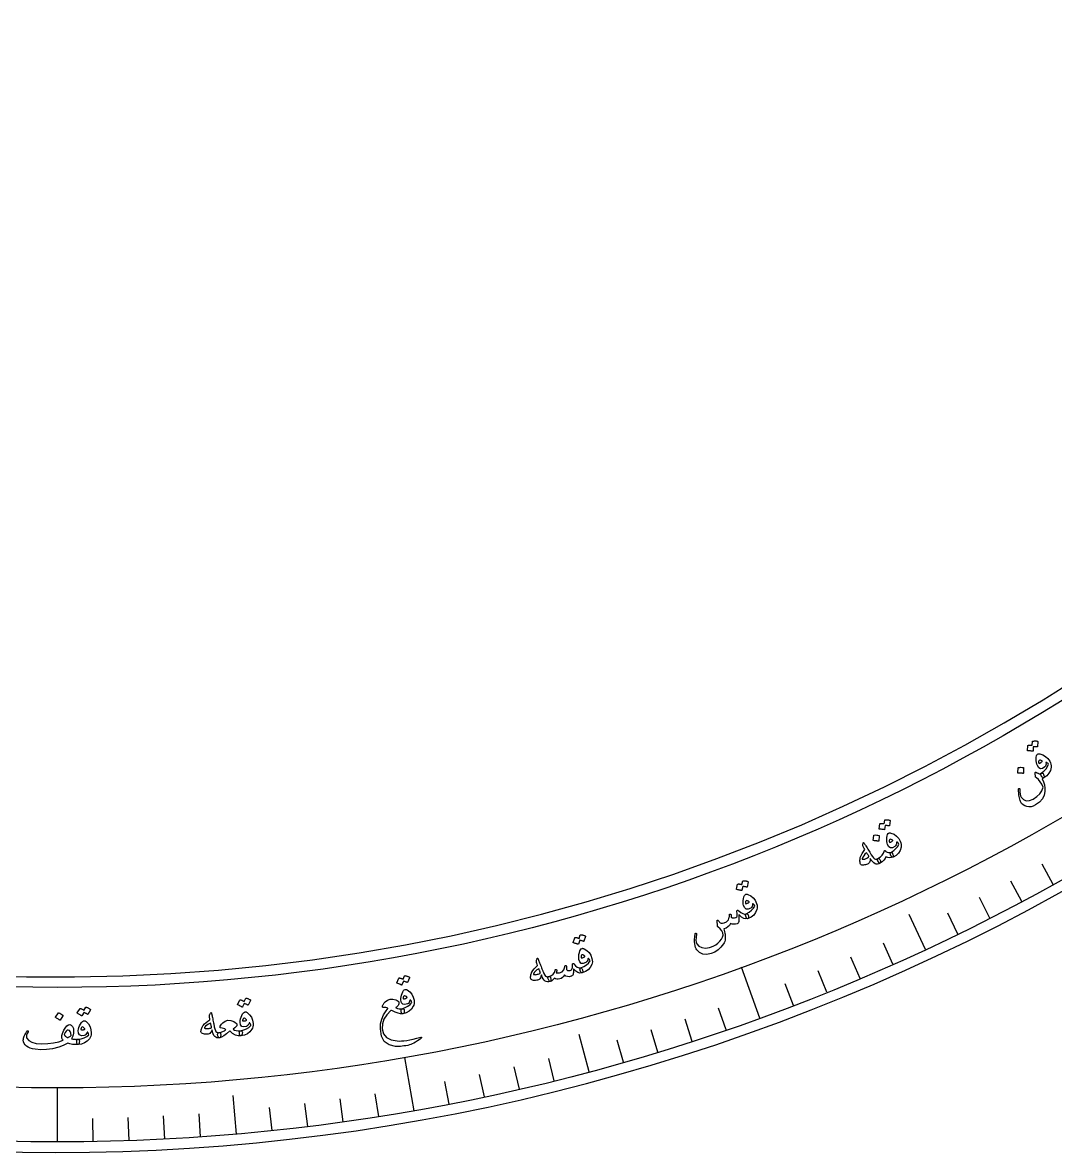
# Model space of a CAD drawing. Header units: millimetres. Extents: x -75 to 75, y -75 to 98.
# Drawn here: x -1.26 to 36.25, y -75 to -33.95 of the extents above; entities that cross this region are included whole.
import ezdxf

# ---------------------------------------------------------------- set-up
doc = ezdxf.new("R2010")
doc.units = ezdxf.units.MM
for name, color, linetype in [('CUT_INNER', 6, 'Continuous'), ('CUT_OUTER', 1, 'Continuous'), ('ENGRAVE', 7, 'Continuous'), ('ENGRAVE_FINE', 8, 'Continuous'), ('TEXT', 5, 'Continuous')]:
    doc.layers.add(name, color=color, linetype=linetype)

msp = doc.modelspace()

# ---------------------------------------------------------------- linework, layer by layer
at = {"layer": 'CUT_INNER'}
msp.add_arc((0.0001, -0.0002), 68.6249, 92.275813, 359.648624, dxfattribs=at)
at = {"layer": 'CUT_OUTER'}
msp.add_arc((0.0001, -0.0001), 74.9999, 179.924179, 0.000091, dxfattribs=at)
at = {"layer": 'ENGRAVE'}
for points in [[(31.5347, -67.6264), (30.942, -66.3553)], [(25.5207, -70.1175), (24.8491, -68.2724)], [(19.3124, -72.075), (18.9494, -70.7203)], [(12.9572, -73.4839), (12.6162, -71.5502)], [(0, -74.6175), (0, -72.654)], [(6.5033, -74.3336), (6.3811, -72.9364)]]:
    msp.add_lwpolyline(points, dxfattribs=at)
for radius in [74.6175, 72.654, 69.0075]:
    msp.add_circle((0, 0), radius, dxfattribs=at)
at = {"layer": 'ENGRAVE_FINE'}
for points in [[(36.1753, -65.2619), (35.7673, -64.5259)], [(35.0308, -65.8833), (34.6357, -65.1403)], [(33.8756, -66.4847), (33.4936, -65.7349)], [(32.7102, -67.0658), (32.3413, -66.3094)], [(30.3497, -68.1665), (30.0074, -67.3977)], [(29.1554, -68.6858), (28.8266, -67.9112)], [(27.9522, -69.1841), (27.637, -68.4039)], [(26.7405, -69.6614), (26.439, -68.8758)], [(24.2931, -70.5522), (24.0191, -69.7566)], [(23.0581, -70.9655), (22.798, -70.1651)], [(21.816, -71.3571), (21.57, -70.5523)], [(20.5674, -71.7269), (20.3354, -70.918)], [(18.0516, -72.401), (17.848, -71.5845)], [(15.5139, -72.9869), (15.3389, -72.1638)], [(16.7853, -72.7051), (16.596, -71.8851)], [(14.2377, -73.2466), (14.0771, -72.4205)], [(10.3847, -73.8913), (10.2676, -73.058)], [(11.6727, -73.6988), (11.5411, -72.8677)], [(7.7997, -74.2087), (7.7117, -73.3718)], [(9.0936, -74.0613), (8.991, -73.2261)], [(1.3023, -74.6061), (1.2876, -73.7648)], [(2.6041, -74.572), (2.5747, -73.7311)], [(3.9052, -74.5152), (3.8611, -73.6749)], [(5.2051, -74.4357), (5.1464, -73.5963)]]:
    msp.add_lwpolyline(points, dxfattribs=at)
at = {"layer": 'TEXT'}
for points in [[(35.4157, -60.0713), (35.4166, -60.0677), (35.4189, -60.0645), (35.4226, -60.0617), (35.4278, -60.0593), (35.4493, -60.0556), (35.4706, -60.0529), (35.4918, -60.0512), (35.5128, -60.0505), (35.5338, -60.0509), (35.555, -60.0523), (35.5765, -60.0548), (35.5981, -60.0585), (35.6031, -60.0606), (35.6067, -60.0638), (35.6088, -60.0681), (35.6095, -60.0737), (35.605, -60.2616), (35.6037, -60.2648), (35.6003, -60.2668), (35.5946, -60.2677), (35.5868, -60.2675), (35.5809, -60.2664), (35.5718, -60.2656), (35.5596, -60.265), (35.5441, -60.2646), (35.5253, -60.2644), (35.5029, -60.2643), (35.477, -60.2642), (35.4476, -60.2643), (35.4422, -60.411), (35.441, -60.4161), (35.4375, -60.4192), (35.4315, -60.4204), (35.4232, -60.4197), (35.4161, -60.419), (35.4049, -60.4182), (35.3898, -60.4174), (35.3708, -60.4164), (35.3475, -60.4154), (35.3198, -60.4146), (35.2877, -60.4139), (35.2512, -60.4134), (35.2468, -60.4123), (35.244, -60.4103), (35.2427, -60.4074), (35.243, -60.4036), (35.2535, -60.2201), (35.2544, -60.2166), (35.2567, -60.2134), (35.2604, -60.2106), (35.2656, -60.2081), (35.2835, -60.2043), (35.3013, -60.2015), (35.3192, -60.1997), (35.3371, -60.199), (35.355, -60.1993), (35.3727, -60.2003), (35.3903, -60.2022), (35.4079, -60.2049)], [(35.6064, -60.5261), (35.6199, -60.5207), (35.6367, -60.5181), (35.6571, -60.5182), (35.6809, -60.5212), (35.7955, -60.555), (35.8944, -60.6107), (35.9777, -60.6884), (36.0453, -60.7883), (36.0717, -60.8455), (36.089, -60.9001), (36.0972, -60.9523), (36.0962, -61.0019), (36.0675, -61.1201), (36.0139, -61.224), (35.9355, -61.3134), (35.8322, -61.3882), (35.8196, -61.3921), (35.8056, -61.3898), (35.7902, -61.3813), (35.7733, -61.3667), (35.7651, -61.358), (35.7575, -61.3486), (35.7506, -61.3385), (35.7444, -61.3277), (35.7388, -61.3167), (35.7339, -61.3059), (35.7295, -61.2954), (35.7257, -61.2852), (35.7212, -61.2663), (35.7216, -61.2499), (35.7269, -61.2363), (35.737, -61.2252), (35.8351, -61.1487), (35.9118, -61.0681), (35.9672, -60.9834), (36.0011, -60.8949), (35.9831, -60.8713), (35.9674, -60.8533), (35.9541, -60.8409), (35.9433, -60.834), (35.9322, -60.8292), (35.9233, -60.827), (35.9165, -60.8275), (35.912, -60.8306), (35.9094, -60.8336), (35.9077, -60.8368), (35.907, -60.8399), (35.9072, -60.8431), (35.9109, -60.8891), (35.9057, -60.9293), (35.8916, -60.9638), (35.8686, -60.9925), (35.7864, -61.0497), (35.7135, -61.061), (35.6499, -61.0263), (35.5957, -60.9458), (35.5749, -60.8935), (35.5603, -60.8353), (35.5517, -60.771), (35.5493, -60.7007), (35.5528, -60.637), (35.5635, -60.5867), (35.5813, -60.5497), (35.6064, -60.5261)], [(35.6618, -60.7564), (35.6469, -60.772), (35.6407, -60.7937), (35.6432, -60.8215), (35.6545, -60.8555), (35.6574, -60.8602), (35.6597, -60.8634), (35.6615, -60.8651), (35.6627, -60.8653), (35.6834, -60.859), (35.7032, -60.8506), (35.722, -60.84), (35.7399, -60.8273), (35.7544, -60.814), (35.7651, -60.8009), (35.7718, -60.788), (35.7748, -60.7751), (35.7374, -60.758), (35.7061, -60.7492), (35.6809, -60.7486), (35.6618, -60.7564)], [(34.8998, -61.0282), (34.9008, -61.0246), (34.9032, -61.0214), (34.907, -61.0186), (34.9122, -61.0162), (34.9556, -61.0104), (34.9988, -61.0089), (35.0418, -61.0118), (35.0846, -61.0189), (35.0895, -61.0209), (35.0929, -61.0239), (35.0946, -61.0277), (35.0948, -61.0324), (35.0889, -61.2196), (35.0876, -61.2247), (35.084, -61.2279), (35.078, -61.229), (35.0697, -61.2282), (35.0625, -61.2275), (35.0513, -61.2267), (35.0361, -61.2257), (35.0169, -61.2246), (34.9936, -61.2234), (34.9657, -61.2224), (34.9334, -61.2215), (34.8967, -61.2207), (34.8915, -61.2201), (34.8882, -61.2184), (34.8866, -61.2156), (34.8869, -61.2119)], [(35.516, -61.2131), (35.5161, -61.1997), (35.5203, -61.1912), (35.5285, -61.1876), (35.5408, -61.1889), (35.5487, -61.1913), (35.5581, -61.1947), (35.5689, -61.199), (35.5813, -61.2042), (35.5949, -61.2104), (35.6096, -61.2175), (35.6255, -61.2254), (35.6424, -61.2342), (35.6641, -61.2418), (35.687, -61.2428), (35.7113, -61.2373), (35.737, -61.2252), (35.7554, -61.2176), (35.7725, -61.2172), (35.7883, -61.2239), (35.8028, -61.2377), (35.8146, -61.255), (35.8243, -61.2756), (35.8321, -61.2995), (35.8377, -61.3267), (35.8408, -61.3504), (35.8409, -61.3686), (35.838, -61.3812), (35.8322, -61.3882), (35.7757, -61.4212), (35.8241, -61.5323), (35.8565, -61.6472), (35.873, -61.7659), (35.8734, -61.8884), (35.8453, -62.0264), (35.7788, -62.1538), (35.6739, -62.2703), (35.5306, -62.3757), (35.4492, -62.4171), (35.3687, -62.4411), (35.2891, -62.4476), (35.2103, -62.4366), (35.1383, -62.41), (35.0767, -62.3705), (35.0257, -62.3181), (34.9851, -62.2529), (34.9686, -62.2145), (34.9543, -62.1707), (34.9424, -62.1215), (34.9327, -62.067), (34.9251, -62.0073), (34.9192, -61.9425), (34.9152, -61.8726), (34.9129, -61.7977), (34.9131, -61.7912), (34.9146, -61.7858), (34.9174, -61.7816), (34.9213, -61.7784), (34.9275, -61.7755), (34.9334, -61.774), (34.9388, -61.774), (34.9438, -61.7754), (34.9492, -61.7788), (34.9529, -61.784), (34.955, -61.7912), (34.9554, -61.8001), (34.9616, -61.9022), (34.9721, -61.984), (34.9868, -62.0457), (35.0059, -62.0871), (35.0893, -62.1805), (35.1896, -62.2249), (35.3067, -62.2202), (35.4406, -62.1662), (35.5787, -62.0745), (35.6858, -61.9719), (35.7618, -61.8589), (35.8068, -61.7355), (35.7553, -61.6248), (35.6971, -61.5305), (35.6322, -61.4525), (35.5607, -61.3908), (35.5494, -61.382), (35.5411, -61.3749), (35.5359, -61.3693), (35.5337, -61.3652)], [(30.0528, -62.9258), (30.054, -62.9223), (30.0566, -62.9194), (30.0606, -62.9169), (30.066, -62.9149), (30.0877, -62.9131), (30.1091, -62.9123), (30.1304, -62.9124), (30.1514, -62.9136), (30.1723, -62.9157), (30.1933, -62.919), (30.2144, -62.9234), (30.2357, -62.9289), (30.2405, -62.9314), (30.2437, -62.935), (30.2455, -62.9395), (30.2457, -62.9451), (30.2249, -63.1319), (30.2233, -63.1349), (30.2197, -63.1367), (30.214, -63.1371), (30.2062, -63.1361), (30.2004, -63.1346), (30.1915, -63.133), (30.1793, -63.1313), (30.164, -63.1296), (30.1452, -63.1277), (30.123, -63.1256), (30.0972, -63.1234), (30.0678, -63.1209), (30.0497, -63.2665), (30.0481, -63.2715), (30.0442, -63.2743), (30.0382, -63.275), (30.03, -63.2735), (30.023, -63.2722), (30.0119, -63.2705), (29.997, -63.2683), (29.978, -63.2657), (29.9549, -63.2627), (29.9274, -63.2595), (29.8955, -63.256), (29.8592, -63.2523), (29.8549, -63.2508), (29.8522, -63.2486), (29.8513, -63.2456), (29.8519, -63.2418), (29.8783, -63.06), (29.8795, -63.0565), (29.8821, -63.0535), (29.8861, -63.051), (29.8914, -63.0491), (29.9095, -63.0468), (29.9276, -63.0456), (29.9455, -63.0454), (29.9634, -63.0462), (29.9812, -63.048), (29.9988, -63.0506), (30.0162, -63.054), (30.0334, -63.0583)], [(29.6608, -63.4799), (29.662, -63.4764), (29.6647, -63.4734), (29.6687, -63.471), (29.6741, -63.469), (29.7177, -63.4669), (29.7607, -63.469), (29.8033, -63.4754), (29.8452, -63.4861), (29.8499, -63.4885), (29.853, -63.4917), (29.8545, -63.4957), (29.8542, -63.5004), (29.8333, -63.6863), (29.8316, -63.6913), (29.8277, -63.6942), (29.8217, -63.6948), (29.8135, -63.6933), (29.8064, -63.692), (29.7953, -63.6902), (29.7803, -63.688), (29.7614, -63.6852), (29.7382, -63.6822), (29.7106, -63.6788), (29.6786, -63.6753), (29.6422, -63.6714), (29.6371, -63.6703), (29.6339, -63.6683), (29.6325, -63.6655), (29.6331, -63.6618)], [(30.2033, -63.3955), (30.2171, -63.3913), (30.2342, -63.3901), (30.2544, -63.3921), (30.2779, -63.3971), (30.3891, -63.4407), (30.4828, -63.5048), (30.559, -63.5895), (30.6177, -63.6949), (30.639, -63.7541), (30.6515, -63.8101), (30.6551, -63.8628), (30.6498, -63.9121), (30.6109, -64.0274), (30.5485, -64.1262), (30.4625, -64.2084), (30.3531, -64.274), (30.3403, -64.2767), (30.3265, -64.2732), (30.3119, -64.2635), (30.2963, -64.2475), (30.2889, -64.2381), (30.2822, -64.228), (30.2762, -64.2174), (30.271, -64.2061), (30.2664, -64.1946), (30.2623, -64.1835), (30.2589, -64.1726), (30.256, -64.1621), (30.2532, -64.1428), (30.255, -64.1266), (30.2614, -64.1134), (30.2725, -64.1033), (30.3769, -64.0356), (30.4603, -63.962), (30.5228, -63.8825), (30.5644, -63.7972), (30.5484, -63.7722), (30.5344, -63.7529), (30.5223, -63.7393), (30.512, -63.7316), (30.5014, -63.7258), (30.4927, -63.7228), (30.486, -63.7227), (30.4812, -63.7254), (30.4783, -63.7282), (30.4764, -63.7312), (30.4754, -63.7343), (30.4753, -63.7375), (30.475, -63.7836), (30.4663, -63.8232), (30.4492, -63.8563), (30.4239, -63.8829), (30.337, -63.9328), (30.2633, -63.9377), (30.203, -63.8976), (30.1561, -63.8126), (30.1399, -63.7588), (30.1304, -63.6995), (30.1275, -63.6347), (30.1312, -63.5645), (30.1402, -63.5013), (30.1552, -63.4521), (30.1762, -63.4169), (30.2033, -63.3955)], [(30.2384, -63.6297), (30.2222, -63.6439), (30.2141, -63.665), (30.2142, -63.693), (30.2225, -63.7278), (30.225, -63.7327), (30.227, -63.7361), (30.2286, -63.738), (30.2298, -63.7383), (30.251, -63.7339), (30.2714, -63.7272), (30.2911, -63.7183), (30.31, -63.7072), (30.3256, -63.6952), (30.3374, -63.6831), (30.3453, -63.6708), (30.3493, -63.6582), (30.3135, -63.6379), (30.2832, -63.6264), (30.2581, -63.6237), (30.2384, -63.6297)], [(29.2673, -63.7638), (29.2729, -63.7468), (29.281, -63.7414), (29.2915, -63.7475), (29.3045, -63.7652), (29.3113, -63.7764), (29.3208, -63.7918), (29.3331, -63.8114), (29.3482, -63.8352), (29.3661, -63.8634), (29.3867, -63.8965), (29.4102, -63.9344), (29.4364, -63.977), (29.4622, -64.0189), (29.4853, -64.0564), (29.5056, -64.0895), (29.5233, -64.1183), (29.5381, -64.1425), (29.5501, -64.1622), (29.5593, -64.1772), (29.5656, -64.1877), (29.6074, -64.2526), (29.6463, -64.3), (29.6824, -64.33), (29.7157, -64.3425), (29.7358, -64.3441), (29.7578, -64.3409), (29.7818, -64.3332), (29.8076, -64.3208), (29.8241, -64.3162), (29.8394, -64.3182), (29.8535, -64.3268), (29.8662, -64.3422), (29.8777, -64.3624), (29.8868, -64.384), (29.8937, -64.407), (29.8983, -64.4313), (29.8999, -64.4531), (29.8985, -64.4705), (29.8942, -64.4835), (29.887, -64.4921), (29.8366, -64.5148), (29.7893, -64.5257), (29.7449, -64.5248), (29.7035, -64.5121), (29.6611, -64.485), (29.6175, -64.4437), (29.5727, -64.3883), (29.5266, -64.3187), (29.5206, -64.3767), (29.5095, -64.4252), (29.4935, -64.4641), (29.4725, -64.4935), (29.4521, -64.5099), (29.426, -64.5245), (29.3941, -64.5374), (29.3566, -64.5486), (29.3156, -64.5572), (29.2799, -64.5616), (29.2495, -64.5618), (29.2245, -64.5579), (29.2019, -64.5493), (29.1842, -64.5376), (29.1714, -64.5228), (29.1636, -64.5048), (29.158, -64.4806), (29.1544, -64.4526), (29.1528, -64.4208), (29.1533, -64.3852), (29.1552, -64.3488), (29.1579, -64.3192), (29.1614, -64.2965), (29.1657, -64.2806), (29.1971, -64.2093), (29.2345, -64.1387), (29.2778, -64.0687), (29.3271, -63.9994), (29.3079, -63.964), (29.2916, -63.9332), (29.2784, -63.9071), (29.2682, -63.8857), (29.2609, -63.8671), (29.2567, -63.8495), (29.2555, -63.8327), (29.2572, -63.8169)], [(30.2725, -64.1033), (30.2899, -64.101), (30.3034, -64.1009), (30.3129, -64.1029), (30.3185, -64.1071), (30.324, -64.1149), (30.3294, -64.1251), (30.3347, -64.1377), (30.34, -64.1526), (30.3543, -64.2016), (30.3613, -64.2382), (30.3609, -64.2624), (30.3531, -64.274), (30.2982, -64.2911), (30.2365, -64.2936), (30.168, -64.2816), (30.0927, -64.2551), (30.0653, -64.3245), (30.0219, -64.3871), (29.9624, -64.443), (29.887, -64.4921), (29.8774, -64.4943), (29.8679, -64.4923), (29.8584, -64.4858), (29.8489, -64.475), (29.7966, -64.4022), (29.7908, -64.394), (29.787, -64.3841), (29.7853, -64.3723), (29.7857, -64.3587), (29.7881, -64.3472), (29.7925, -64.337), (29.799, -64.3282), (29.8076, -64.3208), (29.8973, -64.2618), (29.9644, -64.1993), (30.009, -64.1333), (30.031, -64.0639), (30.0331, -64.0548), (30.0371, -64.0472), (30.0429, -64.041), (30.0505, -64.0362), (30.0585, -64.0338), (30.0653, -64.0345), (30.071, -64.0383), (30.0756, -64.0453), (30.0792, -64.0523), (30.0828, -64.0582), (30.0865, -64.0628), (30.0901, -64.0663), (30.1401, -64.0896), (30.1872, -64.1035), (30.2313, -64.1081), (30.2725, -64.1033)], [(29.3938, -64.1097), (29.3356, -64.165), (29.2904, -64.2209), (29.2581, -64.2776), (29.2387, -64.3349), (29.2387, -64.3416), (29.2411, -64.3465), (29.2459, -64.3498), (29.2531, -64.3514), (29.2769, -64.3509), (29.3015, -64.3476), (29.3268, -64.3414), (29.3528, -64.3325), (29.3796, -64.3208), (29.4072, -64.3063), (29.4354, -64.2889), (29.4644, -64.2688), (29.4686, -64.265), (29.4725, -64.2599), (29.476, -64.2535), (29.4793, -64.2458), (29.471, -64.2307), (29.462, -64.2151), (29.4523, -64.1989), (29.442, -64.1822), (29.431, -64.1649), (29.4192, -64.147), (29.4068, -64.1286), (29.3938, -64.1097)], [(24.8954, -65.1387), (24.8969, -65.1353), (24.8997, -65.1326), (24.9038, -65.1304), (24.9093, -65.1289), (24.9311, -65.1288), (24.9526, -65.1297), (24.9737, -65.1316), (24.9946, -65.1344), (25.0152, -65.1383), (25.0359, -65.1432), (25.0567, -65.1493), (25.0774, -65.1565), (25.082, -65.1594), (25.0849, -65.1632), (25.0863, -65.1678), (25.0861, -65.1734), (25.0503, -65.3579), (25.0485, -65.3608), (25.0448, -65.3623), (25.039, -65.3622), (25.0313, -65.3607), (25.0257, -65.3587), (25.0169, -65.3564), (25.0049, -65.3537), (24.9898, -65.3508), (24.9712, -65.3474), (24.9492, -65.3435), (24.9237, -65.3392), (24.8946, -65.3343), (24.8649, -65.478), (24.8628, -65.4829), (24.8588, -65.4854), (24.8527, -65.4856), (24.8447, -65.4835), (24.8377, -65.4816), (24.8269, -65.479), (24.8121, -65.4756), (24.7935, -65.4715), (24.7707, -65.4666), (24.7435, -65.4612), (24.712, -65.4552), (24.6761, -65.4486), (24.6719, -65.4468), (24.6695, -65.4443), (24.6687, -65.4412), (24.6697, -65.4375), (24.7106, -65.2584), (24.7121, -65.255), (24.7149, -65.2523), (24.7191, -65.2501), (24.7246, -65.2486), (24.7428, -65.2478), (24.7609, -65.248), (24.7788, -65.2493), (24.7966, -65.2516), (24.8142, -65.2548), (24.8315, -65.2588), (24.8485, -65.2636), (24.8654, -65.2692)], [(25.0076, -65.619), (25.0217, -65.6159), (25.0388, -65.6161), (25.0588, -65.6197), (25.0818, -65.6266), (25.1892, -65.679), (25.2774, -65.7504), (25.3466, -65.841), (25.3965, -65.9507), (25.4131, -66.0115), (25.421, -66.0683), (25.4203, -66.1211), (25.4111, -66.1698), (25.363, -66.2816), (25.2929, -66.3751), (25.2006, -66.4501), (25.0863, -66.5067), (25.0733, -66.5084), (25.0598, -66.5038), (25.046, -66.4929), (25.0318, -66.4757), (25.0251, -66.4657), (25.0193, -66.4551), (25.0142, -66.444), (25.0099, -66.4324), (25.0062, -66.4206), (25.0031, -66.4091), (25.0005, -66.3981), (24.9985, -66.3873), (24.9972, -66.3679), (25.0003, -66.3519), (25.0078, -66.3393), (25.0197, -66.33), (25.1291, -66.271), (25.2182, -66.2043), (25.2869, -66.1301), (25.3352, -66.0484), (25.3213, -66.0222), (25.3089, -66.0018), (25.2979, -65.9873), (25.2883, -65.9788), (25.2782, -65.9722), (25.2697, -65.9685), (25.263, -65.9678), (25.258, -65.9702), (25.255, -65.9728), (25.2528, -65.9755), (25.2516, -65.9785), (25.2512, -65.9818), (25.2472, -66.0277), (25.2353, -66.0664), (25.2157, -66.0981), (25.1882, -66.1226), (25.0976, -66.1653), (25.0238, -66.1642), (24.967, -66.1194), (24.927, -66.031), (24.9152, -65.976), (24.9105, -65.9161), (24.9128, -65.8513), (24.9221, -65.7816), (24.9362, -65.7194), (24.9551, -65.6715), (24.9789, -65.6381), (25.0076, -65.619)], [(25.0238, -65.8552), (25.0064, -65.8681), (24.9967, -65.8885), (24.9946, -65.9164), (25, -65.9518), (25.0021, -65.9569), (25.0038, -65.9604), (25.0053, -65.9624), (25.0064, -65.9628), (25.0279, -65.9601), (25.0488, -65.9551), (25.0692, -65.9478), (25.0889, -65.9382), (25.1054, -65.9276), (25.1181, -65.9164), (25.127, -65.9048), (25.132, -65.8926), (25.098, -65.8695), (25.0686, -65.8556), (25.0439, -65.8508), (25.0238, -65.8552)], [(24.6797, -66.2491), (24.6798, -66.2378), (24.6823, -66.2275), (24.6871, -66.2183), (24.6943, -66.2101), (24.7053, -66.2039), (24.7183, -66.204), (24.7334, -66.2102), (24.7505, -66.2227), (24.8293, -66.2852), (24.9005, -66.3239), (24.964, -66.3388), (25.0197, -66.33), (25.0468, -66.3268), (25.07, -66.3413), (25.0892, -66.3736), (25.1045, -66.4236), (25.1091, -66.4552), (25.1076, -66.4796), (25.1, -66.4967), (25.0863, -66.5067), (25.0114, -66.5191), (24.9327, -66.5011), (24.8504, -66.4528), (24.7645, -66.3742), (24.7572, -66.367), (24.7519, -66.3661), (24.7487, -66.3713), (24.7475, -66.3828), (24.7515, -66.4639), (24.7533, -66.5295), (24.753, -66.5797), (24.7506, -66.6144), (24.7451, -66.6409), (24.7341, -66.6625), (24.7176, -66.6791), (24.6956, -66.6907), (24.6374, -66.7068), (24.577, -66.7105), (24.5142, -66.7019), (24.4493, -66.6809), (24.4105, -66.7513), (24.3564, -66.8076), (24.287, -66.8498), (24.2024, -66.878), (24.2184, -66.9308), (24.2318, -66.9811), (24.2427, -67.0291), (24.251, -67.0746), (24.2568, -67.1178), (24.2601, -67.1588), (24.2609, -67.1977), (24.2592, -67.2344), (24.2531, -67.2847), (24.2406, -67.3331), (24.2218, -67.3796), (24.1966, -67.4241), (24.1035, -67.5438), (23.9976, -67.6421), (23.8788, -67.7192), (23.7474, -67.7748), (23.5858, -67.8075), (23.4448, -67.7963), (23.3243, -67.7415), (23.2245, -67.6432), (23.2014, -67.6044), (23.182, -67.5552), (23.1663, -67.4956), (23.1543, -67.4255), (23.1477, -67.3462), (23.1482, -67.2585), (23.1559, -67.1625), (23.1706, -67.0583), (23.1726, -67.0508), (23.1755, -67.045), (23.1792, -67.0408), (23.1837, -67.0382), (23.1904, -67.0366), (23.1965, -67.0366), (23.2021, -67.0381), (23.207, -67.0412), (23.211, -67.0455), (23.2136, -67.0506), (23.2148, -67.0564), (23.2146, -67.063), (23.1987, -67.1877), (23.195, -67.289), (23.2035, -67.3669), (23.2244, -67.4214), (23.3037, -67.5091), (23.4083, -67.5609), (23.5381, -67.5766), (23.6932, -67.556), (23.7657, -67.5336), (23.8392, -67.499), (23.9138, -67.4523), (23.9894, -67.3935), (24.0615, -67.3249), (24.1185, -67.2538), (24.1605, -67.1802), (24.1874, -67.1042), (24.1711, -67.0218), (24.1337, -66.9441), (24.0753, -66.8712), (23.996, -66.803), (23.9877, -66.795), (23.9817, -66.7864), (23.978, -66.7773), (23.9766, -66.7676), (23.9632, -66.5875), (23.9643, -66.5703), (23.9692, -66.5608), (23.978, -66.5587), (23.9906, -66.5642), (24.0118, -66.5836), (24.0334, -66.6056), (24.0554, -66.6303), (24.0779, -66.6576), (24.1081, -66.6769), (24.1553, -66.677), (24.2197, -66.6577), (24.3011, -66.619), (24.3419, -66.5894), (24.3734, -66.5518), (24.3954, -66.5062), (24.408, -66.4525), (24.4096, -66.445), (24.4108, -66.4372), (24.4116, -66.4292), (24.4121, -66.4209), (24.4123, -66.4123), (24.4125, -66.4037), (24.4126, -66.3949), (24.4127, -66.386), (24.4133, -66.369), (24.4156, -66.3559), (24.4196, -66.3466), (24.4252, -66.3411), (24.4311, -66.3388), (24.4376, -66.3383), (24.4447, -66.3394), (24.4525, -66.3423), (24.4594, -66.3458), (24.4645, -66.3507), (24.468, -66.3571), (24.4698, -66.365), (24.4711, -66.4293), (24.4751, -66.4476), (24.4829, -66.4613), (24.4947, -66.4705), (24.5104, -66.4752), (24.5558, -66.4784), (24.5988, -66.4733), (24.6396, -66.4597), (24.6782, -66.4377), (24.6871, -66.4201), (24.6903, -66.3828), (24.6879, -66.3258), (24.6797, -66.2491)], [(18.9921, -67.0979), (18.9938, -67.0947), (18.9969, -67.0922), (19.0012, -67.0904), (19.0068, -67.0894), (19.0286, -67.0913), (19.0499, -67.0941), (19.0707, -67.0978), (19.0912, -67.1025), (19.1115, -67.1082), (19.1317, -67.115), (19.1518, -67.1229), (19.1718, -67.1319), (19.1761, -67.1352), (19.1787, -67.1392), (19.1796, -67.144), (19.1789, -67.1495), (19.1268, -67.3301), (19.1248, -67.3328), (19.1209, -67.3339), (19.1152, -67.3334), (19.1077, -67.3311), (19.1023, -67.3287), (19.0937, -67.3256), (19.082, -67.3219), (19.0672, -67.3176), (19.049, -67.3125), (19.0274, -67.3067), (19.0024, -67.3001), (18.9739, -67.2927), (18.9314, -67.4332), (18.929, -67.4378), (18.9247, -67.44), (18.9187, -67.4396), (18.9109, -67.4368), (18.9041, -67.4343), (18.8935, -67.4308), (18.8791, -67.4261), (18.8609, -67.4203), (18.8387, -67.4134), (18.8121, -67.4056), (18.7812, -67.3968), (18.746, -67.387), (18.7421, -67.3849), (18.7398, -67.3822), (18.7394, -67.3791), (18.7406, -67.3754), (18.7973, -67.2007), (18.7991, -67.1974), (18.8022, -67.195), (18.8065, -67.1932), (18.8122, -67.1922), (18.8304, -67.193), (18.8484, -67.1948), (18.8661, -67.1977), (18.8836, -67.2015), (18.9008, -67.2063), (18.9177, -67.2118), (18.9343, -67.2181), (18.9505, -67.2252)], [(19.061, -67.5863), (19.0754, -67.5845), (19.0924, -67.5862), (19.112, -67.5915), (19.1343, -67.6005), (19.2365, -67.6622), (19.3181, -67.7413), (19.3789, -67.8376), (19.4189, -67.9513), (19.4299, -68.0134), (19.4328, -68.0706), (19.4274, -68.1232), (19.4138, -68.1709), (19.356, -68.278), (19.2778, -68.3648), (19.1792, -68.4313), (19.0603, -68.4775), (19.0472, -68.478), (19.0342, -68.4722), (19.0214, -68.4601), (19.0088, -68.4417), (19.0031, -68.4312), (18.9982, -68.4202), (18.9941, -68.4087), (18.9908, -68.3966), (18.9882, -68.3846), (18.9861, -68.3729), (18.9846, -68.3616), (18.9835, -68.3508), (18.984, -68.3313), (18.9885, -68.3156), (18.9971, -68.3037), (19.0097, -68.2956), (19.124, -68.2465), (19.2187, -68.188), (19.2937, -68.1203), (19.3491, -68.0432), (19.3376, -68.0158), (19.327, -67.9944), (19.3173, -67.9791), (19.3085, -67.9697), (19.299, -67.9622), (19.291, -67.9578), (19.2844, -67.9565), (19.2792, -67.9584), (19.2759, -67.9607), (19.2735, -67.9633), (19.272, -67.9662), (19.2714, -67.9693), (19.2633, -68.0147), (19.248, -68.0523), (19.2256, -68.082), (19.1961, -68.104), (19.102, -68.1384), (19.0286, -68.1308), (18.976, -68.0811), (18.944, -67.9894), (18.9372, -67.9337), (18.9378, -67.8736), (18.9459, -67.8093), (18.9614, -67.7407), (18.9809, -67.6799), (19.004, -67.634), (19.0307, -67.6028), (19.061, -67.5863)], [(17.4237, -67.9619), (17.4323, -67.9461), (17.4412, -67.9422), (17.4505, -67.9501), (17.4601, -67.9698), (17.4647, -67.9821), (17.4713, -67.9989), (17.4799, -68.0204), (17.4906, -68.0465), (17.5031, -68.0775), (17.5175, -68.1137), (17.5338, -68.1551), (17.552, -68.2018), (17.57, -68.2476), (17.586, -68.2886), (17.6001, -68.3248), (17.6124, -68.3563), (17.6226, -68.3828), (17.6309, -68.4043), (17.6373, -68.4207), (17.6416, -68.4321), (17.6711, -68.5034), (17.701, -68.5571), (17.7312, -68.593), (17.7617, -68.6113), (17.7812, -68.6164), (17.8034, -68.6172), (17.8283, -68.6139), (17.856, -68.6063), (17.8731, -68.6047), (17.8878, -68.6094), (17.9, -68.6204), (17.9099, -68.6378), (17.9175, -68.6597), (17.9227, -68.6826), (17.9253, -68.7065), (17.9255, -68.7312), (17.9232, -68.753), (17.9187, -68.7698), (17.9122, -68.7818), (17.9035, -68.789), (17.8499, -68.8024), (17.8014, -68.8046), (17.7579, -68.7958), (17.7194, -68.776), (17.6826, -68.7417), (17.647, -68.6933), (17.6128, -68.6308), (17.5798, -68.5541), (17.5636, -68.6101), (17.5441, -68.6558), (17.5214, -68.6913), (17.4955, -68.7164), (17.4725, -68.7289), (17.4441, -68.7387), (17.4105, -68.7457), (17.3716, -68.75), (17.3297, -68.7511), (17.2938, -68.7491), (17.2639, -68.7439), (17.24, -68.7355), (17.2192, -68.723), (17.2039, -68.7084), (17.194, -68.6915), (17.1895, -68.6725), (17.1883, -68.6477), (17.1898, -68.6195), (17.1939, -68.5879), (17.2007, -68.5529), (17.209, -68.5174), (17.217, -68.4888), (17.2245, -68.4671), (17.2315, -68.4522), (17.2752, -68.3876), (17.3246, -68.3248), (17.3797, -68.2637), (17.4406, -68.2044), (17.4279, -68.1661), (17.4174, -68.1329), (17.4091, -68.1049), (17.4028, -68.082), (17.399, -68.0624), (17.398, -68.0442), (17.3998, -68.0275), (17.4043, -68.0123)], [(18.0778, -68.3919), (18.0813, -68.3792), (18.0858, -68.3687), (18.0914, -68.3603), (18.0982, -68.354), (18.1056, -68.3503), (18.1133, -68.3495), (18.1212, -68.3516), (18.1293, -68.3566), (18.1361, -68.3645), (18.1401, -68.3749), (18.1413, -68.388), (18.1396, -68.4038), (18.1375, -68.4121), (18.1356, -68.4206), (18.1339, -68.4293), (18.1324, -68.4383), (18.1308, -68.4474), (18.1289, -68.4566), (18.1265, -68.4659), (18.1238, -68.4753), (18.2451, -68.4741), (18.3369, -68.4364), (18.399, -68.3623), (18.4314, -68.2519), (18.4346, -68.2392), (18.4387, -68.2287), (18.4437, -68.2205), (18.4495, -68.2144), (18.4569, -68.2105), (18.4644, -68.2093), (18.4721, -68.2107), (18.48, -68.2148), (18.4868, -68.2214), (18.4913, -68.2303), (18.4933, -68.2414), (18.493, -68.2548), (18.4908, -68.2876), (18.4907, -68.3146), (18.493, -68.3359), (18.4974, -68.3514), (18.5104, -68.3716), (18.5301, -68.3855), (18.5564, -68.3928), (18.5895, -68.3938), (18.6238, -68.3888), (18.6519, -68.3789), (18.6738, -68.3643), (18.6895, -68.3448), (18.7001, -68.317), (18.707, -68.2775), (18.7101, -68.2262), (18.7094, -68.1632), (18.7097, -68.1555), (18.7131, -68.1491), (18.7196, -68.144), (18.7292, -68.1403), (18.7396, -68.1385), (18.7485, -68.1393), (18.756, -68.1427), (18.762, -68.1487), (18.8243, -68.2209), (18.8867, -68.2693), (18.9492, -68.294), (19.0117, -68.295), (19.0252, -68.2967), (19.038, -68.3051), (19.0503, -68.3202), (19.0619, -68.342), (19.0726, -68.3661), (19.0799, -68.3887), (19.0837, -68.4098), (19.0841, -68.4295), (19.0822, -68.4481), (19.078, -68.4622), (19.0713, -68.4718), (19.0623, -68.4769), (18.9811, -68.486), (18.9042, -68.4669), (18.8316, -68.4196), (18.7634, -68.3441), (18.76, -68.3401), (18.7572, -68.3393), (18.7549, -68.3415), (18.7533, -68.3469), (18.7503, -68.4095), (18.7454, -68.4616), (18.7387, -68.503), (18.7302, -68.5337), (18.7182, -68.5572), (18.7031, -68.5764), (18.6849, -68.5913), (18.6636, -68.6019), (18.5945, -68.6159), (18.5304, -68.6124), (18.4711, -68.5916), (18.4168, -68.5534), (18.3858, -68.6055), (18.347, -68.6471), (18.3005, -68.6782), (18.2462, -68.6989), (18.1913, -68.7081), (18.1406, -68.7057), (18.0942, -68.6915), (18.0521, -68.6656), (18.0208, -68.7108), (17.9856, -68.7464), (17.9465, -68.7725), (17.9035, -68.789), (17.8838, -68.785), (17.8636, -68.7631), (17.8427, -68.7231), (17.8213, -68.6651), (17.8187, -68.6464), (17.8237, -68.6304), (17.8361, -68.617), (17.856, -68.6063), (17.944, -68.5678), (18.0104, -68.5193), (18.055, -68.4606), (18.0778, -68.3919)], [(19.0561, -67.8231), (19.0377, -67.8343), (19.0262, -67.8538), (19.0215, -67.8814), (19.0238, -67.9171), (19.0254, -67.9223), (19.0269, -67.926), (19.0281, -67.9281), (19.0292, -67.9286), (19.0509, -67.9279), (19.0722, -67.9248), (19.0931, -67.9193), (19.1136, -67.9115), (19.131, -67.9024), (19.1446, -67.8924), (19.1545, -67.8816), (19.1605, -67.8699), (19.1287, -67.8439), (19.1007, -67.8274), (19.0765, -67.8204), (19.0561, -67.8231)], [(17.4864, -68.3247), (17.4194, -68.3688), (17.3649, -68.4158), (17.323, -68.4657), (17.2937, -68.5187), (17.2925, -68.5252), (17.294, -68.5305), (17.2981, -68.5346), (17.3049, -68.5375), (17.3284, -68.5412), (17.3532, -68.5423), (17.3792, -68.5408), (17.4064, -68.5367), (17.4349, -68.5299), (17.4646, -68.5205), (17.4955, -68.5085), (17.5276, -68.4939), (17.5324, -68.4909), (17.5371, -68.4866), (17.5417, -68.4809), (17.5463, -68.4739), (17.5408, -68.4576), (17.5348, -68.4406), (17.5282, -68.423), (17.521, -68.4046), (17.5132, -68.3857), (17.5049, -68.366), (17.4959, -68.3457), (17.4864, -68.3247)], [(12.6101, -68.5844), (12.6122, -68.5813), (12.6155, -68.5791), (12.62, -68.5778), (12.6257, -68.5772), (12.6471, -68.5812), (12.668, -68.586), (12.6885, -68.5916), (12.7085, -68.5982), (12.7281, -68.6058), (12.7475, -68.6144), (12.7668, -68.6242), (12.7859, -68.635), (12.7898, -68.6387), (12.7921, -68.643), (12.7926, -68.6478), (12.7914, -68.6532), (12.7225, -68.8281), (12.7202, -68.8307), (12.7163, -68.8314), (12.7107, -68.8303), (12.7034, -68.8274), (12.6982, -68.8244), (12.69, -68.8205), (12.6787, -68.8158), (12.6643, -68.8101), (12.6467, -68.8034), (12.6258, -68.7956), (12.6014, -68.7866), (12.5738, -68.7766), (12.5183, -68.9125), (12.5154, -68.9169), (12.511, -68.9186), (12.505, -68.9177), (12.4975, -68.9141), (12.491, -68.911), (12.4808, -68.9065), (12.4669, -68.9005), (12.4493, -68.893), (12.4278, -68.8841), (12.4021, -68.8738), (12.3722, -68.8621), (12.3381, -68.8491), (12.3343, -68.8466), (12.3323, -68.8437), (12.3322, -68.8405), (12.3338, -68.8371), (12.4066, -68.6684), (12.4087, -68.6653), (12.412, -68.6631), (12.4165, -68.6618), (12.4222, -68.6613), (12.4403, -68.6638), (12.458, -68.6673), (12.4754, -68.6718), (12.4925, -68.6773), (12.5091, -68.6837), (12.5254, -68.6908), (12.5413, -68.6986), (12.5569, -68.7072)], [(12.6329, -69.0771), (12.6474, -69.0766), (12.6642, -69.0799), (12.6832, -69.0871), (12.7046, -69.0981), (12.8006, -69.1691), (12.8743, -69.2555), (12.9258, -69.3571), (12.955, -69.4741), (12.9601, -69.5369), (12.9576, -69.5941), (12.9473, -69.6459), (12.9293, -69.6922), (12.8617, -69.7934), (12.7757, -69.8725), (12.6713, -69.9294), (12.5486, -69.9642), (12.5355, -69.9635), (12.5231, -69.9565), (12.5115, -69.9433), (12.5007, -69.9238), (12.496, -69.9128), (12.4921, -69.9013), (12.4891, -69.8895), (12.487, -69.8772), (12.4855, -69.865), (12.4846, -69.8532), (12.4841, -69.8418), (12.4841, -69.8309), (12.4863, -69.8115), (12.4923, -69.7964), (12.502, -69.7853), (12.5153, -69.7784), (12.6337, -69.7403), (12.7335, -69.6909), (12.8145, -69.6305), (12.8768, -69.559), (12.868, -69.5306), (12.8595, -69.5083), (12.8513, -69.4921), (12.8434, -69.482), (12.8347, -69.4736), (12.827, -69.4685), (12.8206, -69.4666), (12.8152, -69.468), (12.8117, -69.47), (12.8091, -69.4723), (12.8073, -69.475), (12.8064, -69.4781), (12.7941, -69.5225), (12.7754, -69.5585), (12.7503, -69.586), (12.7188, -69.6051), (12.622, -69.6306), (12.5496, -69.6161), (12.5018, -69.5617), (12.4787, -69.4674), (12.4771, -69.4112), (12.4833, -69.3515), (12.4974, -69.2882), (12.5193, -69.2214), (12.5444, -69.1627), (12.5718, -69.1191), (12.6013, -69.0906), (12.6329, -69.0771)], [(12.6058, -69.3123), (12.5864, -69.3218), (12.5732, -69.3401), (12.566, -69.3671), (12.5649, -69.4029), (12.566, -69.4083), (12.5671, -69.4121), (12.5681, -69.4143), (12.5692, -69.4149), (12.5908, -69.4162), (12.6123, -69.4151), (12.6336, -69.4116), (12.6547, -69.4057), (12.6729, -69.3983), (12.6874, -69.3896), (12.6983, -69.3798), (12.7054, -69.3687), (12.6762, -69.3398), (12.6499, -69.3208), (12.6264, -69.3116), (12.6058, -69.3123)], [(1.0387, -69.7263), (1.0412, -69.7236), (1.0448, -69.722), (1.0495, -69.7214), (1.0552, -69.7218), (1.0757, -69.7292), (1.0955, -69.7375), (1.1148, -69.7465), (1.1333, -69.7563), (1.1514, -69.767), (1.1692, -69.7787), (1.1865, -69.7916), (1.2036, -69.8054), (1.2069, -69.8097), (1.2084, -69.8143), (1.2081, -69.8191), (1.206, -69.8243), (1.109, -69.9853), (1.1063, -69.9875), (1.1023, -69.9875), (1.097, -69.9855), (1.0903, -69.9814), (1.0857, -69.9776), (1.0782, -69.9724), (1.0678, -69.9658), (1.0546, -69.9578), (1.0384, -69.9483), (1.019, -69.9371), (0.9965, -69.9243), (0.9709, -69.9098), (0.8936, -70.0345), (0.8901, -70.0384), (0.8854, -70.0394), (0.8796, -70.0375), (0.8728, -70.0327), (0.8669, -70.0286), (0.8576, -70.0224), (0.8449, -70.0142), (0.8288, -70.0039), (0.8091, -69.9915), (0.7854, -69.9771), (0.7579, -69.9606), (0.7264, -69.9421), (0.7231, -69.939), (0.7217, -69.9358), (0.722, -69.9327), (0.7242, -69.9295), (0.8241, -69.7753), (0.8266, -69.7726), (0.8302, -69.771), (0.8349, -69.7704), (0.8406, -69.7709), (0.858, -69.7764), (0.8749, -69.7828), (0.8913, -69.7901), (0.9072, -69.7984), (0.9226, -69.8074), (0.9375, -69.8171), (0.9519, -69.8275), (0.9658, -69.8385)], [(6.8441, -69.3973), (6.8465, -69.3945), (6.8499, -69.3925), (6.8545, -69.3916), (6.8602, -69.3915), (6.8812, -69.3972), (6.9017, -69.4037), (6.9216, -69.4111), (6.941, -69.4193), (6.9599, -69.4285), (6.9785, -69.4388), (6.9969, -69.4501), (7.015, -69.4625), (7.0187, -69.4665), (7.0206, -69.4709), (7.0207, -69.4757), (7.019, -69.4811), (6.9358, -69.6496), (6.9333, -69.652), (6.9293, -69.6524), (6.9238, -69.6508), (6.9168, -69.6473), (6.9119, -69.6439), (6.904, -69.6393), (6.8931, -69.6336), (6.8793, -69.6268), (6.8623, -69.6186), (6.8421, -69.6091), (6.8186, -69.5982), (6.7919, -69.5858), (6.7253, -69.7166), (6.722, -69.7208), (6.7175, -69.7221), (6.7116, -69.7207), (6.7044, -69.7165), (6.6982, -69.7129), (6.6884, -69.7075), (6.675, -69.7004), (6.6581, -69.6915), (6.6374, -69.6808), (6.6127, -69.6684), (6.5838, -69.6543), (6.5509, -69.6384), (6.5474, -69.6356), (6.5457, -69.6326), (6.5458, -69.6294), (6.5477, -69.6261), (6.6343, -69.4641), (6.6367, -69.4612), (6.6401, -69.4593), (6.6447, -69.4583), (6.6504, -69.4583), (6.6682, -69.4623), (6.6856, -69.4673), (6.7026, -69.4732), (6.7191, -69.4801), (6.7352, -69.4879), (6.7509, -69.4963), (6.7661, -69.5054), (6.7808, -69.5152)], [(12.2989, -69.4611), (12.3441, -69.4817), (12.3772, -69.5042), (12.3982, -69.5286), (12.407, -69.5548), (12.4079, -69.5808), (12.4035, -69.6066), (12.3937, -69.6323), (12.3785, -69.6579), (12.3601, -69.6821), (12.3407, -69.7035), (12.3203, -69.7222), (12.2988, -69.7381), (12.2932, -69.7416), (12.2921, -69.7451), (12.2955, -69.7486), (12.3035, -69.7522), (12.3579, -69.7697), (12.4114, -69.7799), (12.4638, -69.7828), (12.5153, -69.7784), (12.5495, -69.7786), (12.5749, -69.789), (12.5914, -69.8095), (12.5991, -69.84), (12.6004, -69.8902), (12.5924, -69.9276), (12.5751, -69.9523), (12.5486, -69.9642), (12.4681, -69.9664), (12.3741, -69.9463), (12.2666, -69.904), (12.1458, -69.8394), (12.1389, -69.8374), (12.1322, -69.8375), (12.1255, -69.8397), (12.1189, -69.8441), (11.9641, -69.9988), (11.8593, -70.1604), (11.8048, -70.329), (11.8008, -70.5047), (11.8527, -70.686), (11.9596, -70.821), (12.1218, -70.9095), (12.3392, -70.9512), (12.4133, -70.9536), (12.4972, -70.9507), (12.591, -70.9425), (12.6945, -70.929), (12.8076, -70.9098), (12.9301, -70.8848), (13.062, -70.8538), (13.2032, -70.8169), (13.2132, -70.8139), (13.221, -70.8135), (13.2266, -70.8157), (13.2299, -70.8204), (13.2307, -70.8268), (13.2287, -70.834), (13.2238, -70.842), (13.216, -70.8507), (13.182, -70.8804), (13.1369, -70.914), (13.0809, -70.9514), (13.0137, -70.9927), (12.9465, -71.0312), (12.8879, -71.0609), (12.8381, -71.0818), (12.7969, -71.0939), (12.7259, -71.1098), (12.6568, -71.1232), (12.5898, -71.134), (12.5247, -71.1423), (12.4618, -71.1481), (12.4012, -71.1512), (12.3428, -71.1518), (12.2867, -71.1498), (12.0485, -71.0969), (11.877, -70.9726), (11.772, -70.7775), (11.7332, -70.5118), (11.7428, -70.3339), (11.7808, -70.1646), (11.8468, -70.0038), (11.9409, -69.8513), (11.9501, -69.8396), (11.9587, -69.8291), (11.9665, -69.8198), (11.9736, -69.8117), (11.9798, -69.8045), (11.9853, -69.7979), (11.99, -69.7921), (11.9938, -69.7869), (12.0009, -69.7778), (12.0044, -69.7707), (12.0041, -69.7656), (12.0003, -69.7624), (11.9691, -69.7469), (11.9352, -69.7369), (11.8985, -69.7324), (11.859, -69.7334), (11.8336, -69.7329), (11.8165, -69.7278), (11.8077, -69.7181), (11.8071, -69.7039), (11.8141, -69.678), (11.8225, -69.6536), (11.8326, -69.6307), (11.8442, -69.6093), (11.8573, -69.589), (11.8715, -69.5698), (11.887, -69.5515), (11.9037, -69.5342), (11.9938, -69.4706), (12.0897, -69.4372), (12.1913, -69.4341), (12.2989, -69.4611)], [(0.0374, -69.9333), (0.0399, -69.9306), (0.0436, -69.9291), (0.0482, -69.9285), (0.0539, -69.9291), (0.0943, -69.9455), (0.1323, -69.9657), (0.1681, -69.9894), (0.2015, -70.0169), (0.2048, -70.0211), (0.2062, -70.0253), (0.2058, -70.0295), (0.2037, -70.0337), (0.1062, -70.1933), (0.1026, -70.1971), (0.0979, -70.198), (0.0922, -70.1961), (0.0854, -70.1912), (0.0795, -70.187), (0.0703, -70.1808), (0.0577, -70.1724), (0.0416, -70.1619), (0.022, -70.1493), (-0.0016, -70.1346), (-0.029, -70.1179), (-0.0603, -70.099), (-0.0645, -70.0958), (-0.0666, -70.0927), (-0.0666, -70.0895), (-0.0645, -70.0864)], [(5.5671, -69.9386), (5.5783, -69.9245), (5.5878, -69.9222), (5.5956, -69.9316), (5.6017, -69.9527), (5.6041, -69.9655), (5.6078, -69.9832), (5.6126, -70.0058), (5.6186, -70.0334), (5.6257, -70.0661), (5.6337, -70.1042), (5.6427, -70.1478), (5.6527, -70.1969), (5.6625, -70.2451), (5.6713, -70.2882), (5.6791, -70.3263), (5.6857, -70.3594), (5.6913, -70.3873), (5.6959, -70.4099), (5.6993, -70.4272), (5.7016, -70.4391), (5.7185, -70.5145), (5.7388, -70.5724), (5.7624, -70.613), (5.7893, -70.6361), (5.8077, -70.6445), (5.8294, -70.6492), (5.8546, -70.6501), (5.8831, -70.6473), (5.9002, -70.6487), (5.9139, -70.6558), (5.9241, -70.6688), (5.9308, -70.6876), (5.9346, -70.7105), (5.9358, -70.734), (5.9343, -70.7579), (5.9303, -70.7823), (5.9243, -70.8033), (5.917, -70.8192), (5.9085, -70.8299), (5.8988, -70.8355), (5.8437, -70.8395), (5.7954, -70.8335), (5.7541, -70.8174), (5.7196, -70.7912), (5.6891, -70.7512), (5.6624, -70.6975), (5.6393, -70.63), (5.6199, -70.5488), (5.5943, -70.6012), (5.5673, -70.6429), (5.5389, -70.674), (5.5091, -70.6943), (5.4843, -70.7027), (5.4547, -70.7075), (5.4204, -70.7087), (5.3813, -70.7063), (5.3398, -70.7002), (5.3048, -70.6921), (5.2762, -70.6818), (5.2541, -70.6696), (5.2358, -70.6537), (5.2232, -70.6366), (5.2163, -70.6183), (5.2151, -70.5988), (5.2182, -70.5742), (5.2244, -70.5466), (5.2339, -70.5162), (5.2465, -70.4829), (5.2608, -70.4494), (5.2735, -70.4225), (5.2846, -70.4024), (5.2941, -70.3889), (5.3481, -70.3328), (5.4075, -70.2793), (5.4723, -70.2285), (5.5424, -70.1804), (5.5365, -70.1405), (5.5318, -70.106), (5.5283, -70.077), (5.5261, -70.0534), (5.5257, -70.0334), (5.5278, -70.0154), (5.5324, -69.9992), (5.5395, -69.985)], [(6.8258, -69.8902), (6.8402, -69.8909), (6.8566, -69.8956), (6.875, -69.9044), (6.8954, -69.9171), (6.9851, -69.9959), (7.0514, -70.0881), (7.0943, -70.1937), (7.1135, -70.3127), (7.1134, -70.3757), (7.1061, -70.4326), (7.0916, -70.4833), (7.0698, -70.5279), (6.994, -70.6231), (6.9017, -70.6947), (6.7929, -70.7428), (6.6677, -70.7672), (6.6547, -70.7654), (6.6429, -70.7574), (6.6325, -70.7433), (6.6233, -70.7229), (6.6195, -70.7116), (6.6166, -70.6999), (6.6147, -70.6878), (6.6136, -70.6754), (6.6131, -70.6631), (6.6131, -70.6512), (6.6136, -70.6398), (6.6145, -70.629), (6.6184, -70.6099), (6.6256, -70.5953), (6.6361, -70.5851), (6.65, -70.5793), (6.7712, -70.5512), (6.8747, -70.5103), (6.9605, -70.4569), (7.0286, -70.3908), (7.0222, -70.3618), (7.0155, -70.3389), (7.0087, -70.322), (7.0017, -70.3113), (6.9937, -70.3022), (6.9865, -70.2964), (6.9802, -70.294), (6.9748, -70.295), (6.9711, -70.2967), (6.9683, -70.2988), (6.9663, -70.3014), (6.9652, -70.3044), (6.9492, -70.3476), (6.9275, -70.3819), (6.9002, -70.4072), (6.8673, -70.4236), (6.7686, -70.4409), (6.6977, -70.4204), (6.6547, -70.3622), (6.6394, -70.2663), (6.6425, -70.2102), (6.6538, -70.1512), (6.6731, -70.0893), (6.7005, -70.0246), (6.7304, -69.9682), (6.7613, -69.927), (6.793, -69.901), (6.8258, -69.8902)], [(6.7791, -70.1224), (6.759, -70.1302), (6.7442, -70.1473), (6.7348, -70.1736), (6.7307, -70.2092), (6.7314, -70.2147), (6.7322, -70.2185), (6.733, -70.2208), (6.734, -70.2215), (6.7555, -70.2246), (6.777, -70.2253), (6.7985, -70.2236), (6.8201, -70.2195), (6.8388, -70.2136), (6.854, -70.2062), (6.8656, -70.1973), (6.8737, -70.1869), (6.847, -70.1557), (6.8223, -70.1345), (6.7997, -70.1234), (6.7791, -70.1224)], [(0.2824, -70.4886), (0.3462, -70.4071), (0.4045, -70.3605), (0.4575, -70.3488), (0.5053, -70.372), (0.5528, -70.4305), (0.5816, -70.504), (0.5918, -70.5927), (0.5832, -70.6965), (0.5795, -70.7157), (0.5746, -70.7356), (0.5683, -70.7562), (0.5608, -70.7774), (0.552, -70.7993), (0.5422, -70.8219), (0.5313, -70.8451), (0.5194, -70.869), (0.5405, -70.8756), (0.5637, -70.8812), (0.589, -70.8858), (0.6163, -70.8892), (0.6459, -70.8913), (0.6779, -70.8918), (0.7122, -70.8907), (0.7489, -70.8879), (0.7579, -70.8876), (0.7662, -70.8888), (0.7737, -70.8916), (0.7805, -70.896), (0.7889, -70.904), (0.7949, -70.9157), (0.7986, -70.9312), (0.8, -70.9503), (0.7975, -71.0038), (0.7884, -71.0427), (0.7729, -71.067), (0.7508, -71.0767), (0.6433, -71.0808), (0.5462, -71.0738), (0.4596, -71.056), (0.3836, -71.0272), (0.3146, -71.0691), (0.2358, -71.1081), (0.1471, -71.1441), (0.0486, -71.1771), (-0.1741, -71.2324), (-0.3901, -71.2636), (-0.5993, -71.271), (-0.8014, -71.2544), (-0.8991, -71.2353), (-0.9852, -71.2097), (-1.0599, -71.1775), (-1.1231, -71.1389), (-1.1731, -71.0933), (-1.2085, -71.0421), (-1.2293, -70.9853), (-1.2355, -70.9231), (-1.2328, -70.8886), (-1.2261, -70.8522), (-1.2152, -70.8139), (-1.2003, -70.7737), (-1.1815, -70.7314), (-1.1592, -70.687), (-1.1334, -70.6404), (-1.104, -70.5917), (-1.0986, -70.5862), (-1.0934, -70.5824), (-1.0881, -70.5801), (-1.0828, -70.5794), (-1.0752, -70.5802), (-1.0693, -70.5822), (-1.0649, -70.5856), (-1.062, -70.5902), (-1.0599, -70.5967), (-1.0596, -70.6034), (-1.0612, -70.6103), (-1.0646, -70.6175), (-1.1001, -70.6855), (-1.1205, -70.744), (-1.1259, -70.7931), (-1.1161, -70.8327), (-1.039, -70.9299), (-0.9239, -70.9991), (-0.7708, -71.0403), (-0.5798, -71.0531), (-0.3465, -71.0435), (-0.1359, -71.0192), (0.0519, -70.9803), (0.2168, -70.9272), (0.1851, -70.8949), (0.1661, -70.8544), (0.1597, -70.8058), (0.1658, -70.749), (0.1825, -70.6855), (0.2075, -70.621), (0.2408, -70.5553), (0.2824, -70.4886)], [(0.3978, -70.5572), (0.3566, -70.5635), (0.3189, -70.5922), (0.2847, -70.6435), (0.2539, -70.7173), (0.2565, -70.7257), (0.26, -70.7341), (0.2644, -70.7424), (0.2698, -70.7508), (0.2758, -70.7591), (0.2822, -70.767), (0.289, -70.7747), (0.2961, -70.7822), (0.3101, -70.7947), (0.3246, -70.8051), (0.3396, -70.8134), (0.3551, -70.8197), (0.371, -70.8226), (0.3893, -70.8211), (0.4099, -70.815), (0.4328, -70.8045), (0.4557, -70.7917), (0.4741, -70.7786), (0.4881, -70.7652), (0.4976, -70.7517), (0.4885, -70.6695), (0.4688, -70.6098), (0.4386, -70.5723), (0.3978, -70.5572)], [(0.9793, -70.2159), (0.9937, -70.2178), (1.0096, -70.2239), (1.0272, -70.2341), (1.0465, -70.2485), (1.1293, -70.3345), (1.1877, -70.4319), (1.2216, -70.5407), (1.2309, -70.6609), (1.2256, -70.7237), (1.2135, -70.7797), (1.1948, -70.8291), (1.1694, -70.8717), (1.0859, -70.9603), (0.9879, -71.024), (0.8755, -71.0628), (0.7487, -71.0767), (0.7359, -71.0738), (0.7249, -71.0649), (0.7156, -71.0499), (0.7082, -71.0289), (0.7054, -71.0172), (0.7035, -71.0053), (0.7025, -70.9931), (0.7024, -70.9807), (0.703, -70.9684), (0.704, -70.9565), (0.7054, -70.9453), (0.7072, -70.9345), (0.7127, -70.9158), (0.7211, -70.9018), (0.7325, -70.8925), (0.7467, -70.8879), (0.8699, -70.87), (0.9764, -70.8379), (1.0664, -70.7918), (1.1397, -70.7317), (1.1357, -70.7022), (1.131, -70.6788), (1.1256, -70.6615), (1.1196, -70.6502), (1.1123, -70.6404), (1.1057, -70.6341), (1.0996, -70.6312), (1.0941, -70.6317), (1.0903, -70.6331), (1.0874, -70.6349), (1.0852, -70.6373), (1.0838, -70.6402), (1.0642, -70.682), (1.0398, -70.7143), (1.0105, -70.7373), (0.9763, -70.7509), (0.8765, -70.7599), (0.8076, -70.7336), (0.7695, -70.672), (0.7623, -70.5752), (0.7701, -70.5195), (0.7862, -70.4617), (0.8106, -70.4016), (0.8433, -70.3393), (0.8778, -70.2857), (0.912, -70.2472), (0.9458, -70.224), (0.9793, -70.2159)], [(0.9135, -70.4434), (0.8928, -70.4495), (0.8767, -70.4653), (0.8651, -70.4908), (0.858, -70.5259), (0.8582, -70.5314), (0.8587, -70.5353), (0.8594, -70.5376), (0.8603, -70.5384), (0.8814, -70.5433), (0.9028, -70.5458), (0.9244, -70.5459), (0.9462, -70.5436), (0.9654, -70.5393), (0.9811, -70.5332), (0.9934, -70.5253), (1.0023, -70.5156), (0.9783, -70.4822), (0.9555, -70.4591), (0.9339, -70.4461), (0.9135, -70.4434)], [(5.5671, -70.3068), (5.4935, -70.3388), (5.4318, -70.3758), (5.3819, -70.4179), (5.344, -70.4651), (5.3417, -70.4713), (5.3423, -70.4768), (5.3456, -70.4815), (5.3519, -70.4855), (5.3744, -70.4932), (5.3986, -70.4985), (5.4245, -70.5015), (5.452, -70.502), (5.4812, -70.5002), (5.5121, -70.496), (5.5446, -70.4895), (5.5787, -70.4805), (5.5839, -70.4784), (5.5893, -70.475), (5.5949, -70.4702), (5.6005, -70.4641), (5.5979, -70.4471), (5.5949, -70.4293), (5.5914, -70.4108), (5.5874, -70.3915), (5.583, -70.3714), (5.5781, -70.3507), (5.5728, -70.3291), (5.5671, -70.3068)], [(6.65, -70.5793), (6.6811, -70.581), (6.703, -70.5927), (6.7159, -70.6145), (6.7198, -70.6464), (6.7142, -70.6969), (6.7037, -70.7338), (6.6882, -70.7573), (6.6677, -70.7672), (6.5702, -70.7675), (6.4696, -70.7377), (6.3662, -70.6777), (6.26, -70.5876), (6.1456, -70.6933), (6.0472, -70.7698), (5.9648, -70.8172), (5.8988, -70.8355), (5.8762, -70.8323), (5.8567, -70.819), (5.8403, -70.7953), (5.8271, -70.7614), (5.8203, -70.7157), (5.8273, -70.6814), (5.8483, -70.6586), (5.8831, -70.6473), (5.9151, -70.6415), (5.9466, -70.6336), (5.9775, -70.6236), (6.0078, -70.6116), (6.0375, -70.5973), (6.0666, -70.5808), (6.0951, -70.5619), (6.123, -70.5406), (6.0842, -70.5142), (6.0384, -70.4942), (5.9855, -70.4806), (5.9255, -70.4733), (5.9199, -70.4715), (5.916, -70.4672), (5.9137, -70.4605), (5.9131, -70.4512), (5.9203, -70.4183), (5.9388, -70.3811), (5.9684, -70.3396), (6.0091, -70.2936), (6.0967, -70.2301), (6.1927, -70.2013), (6.2973, -70.2071), (6.4106, -70.2476), (6.4597, -70.2755), (6.4947, -70.3041), (6.5155, -70.3335), (6.5223, -70.3637), (6.5138, -70.3976), (6.4889, -70.4363), (6.4476, -70.4796), (6.3897, -70.5275), (6.4368, -70.5564), (6.4959, -70.5747), (6.567, -70.5823), (6.65, -70.5793)]]:
    msp.add_lwpolyline(points, close=True, dxfattribs=at)

doc.saveas('drawing.dxf')
